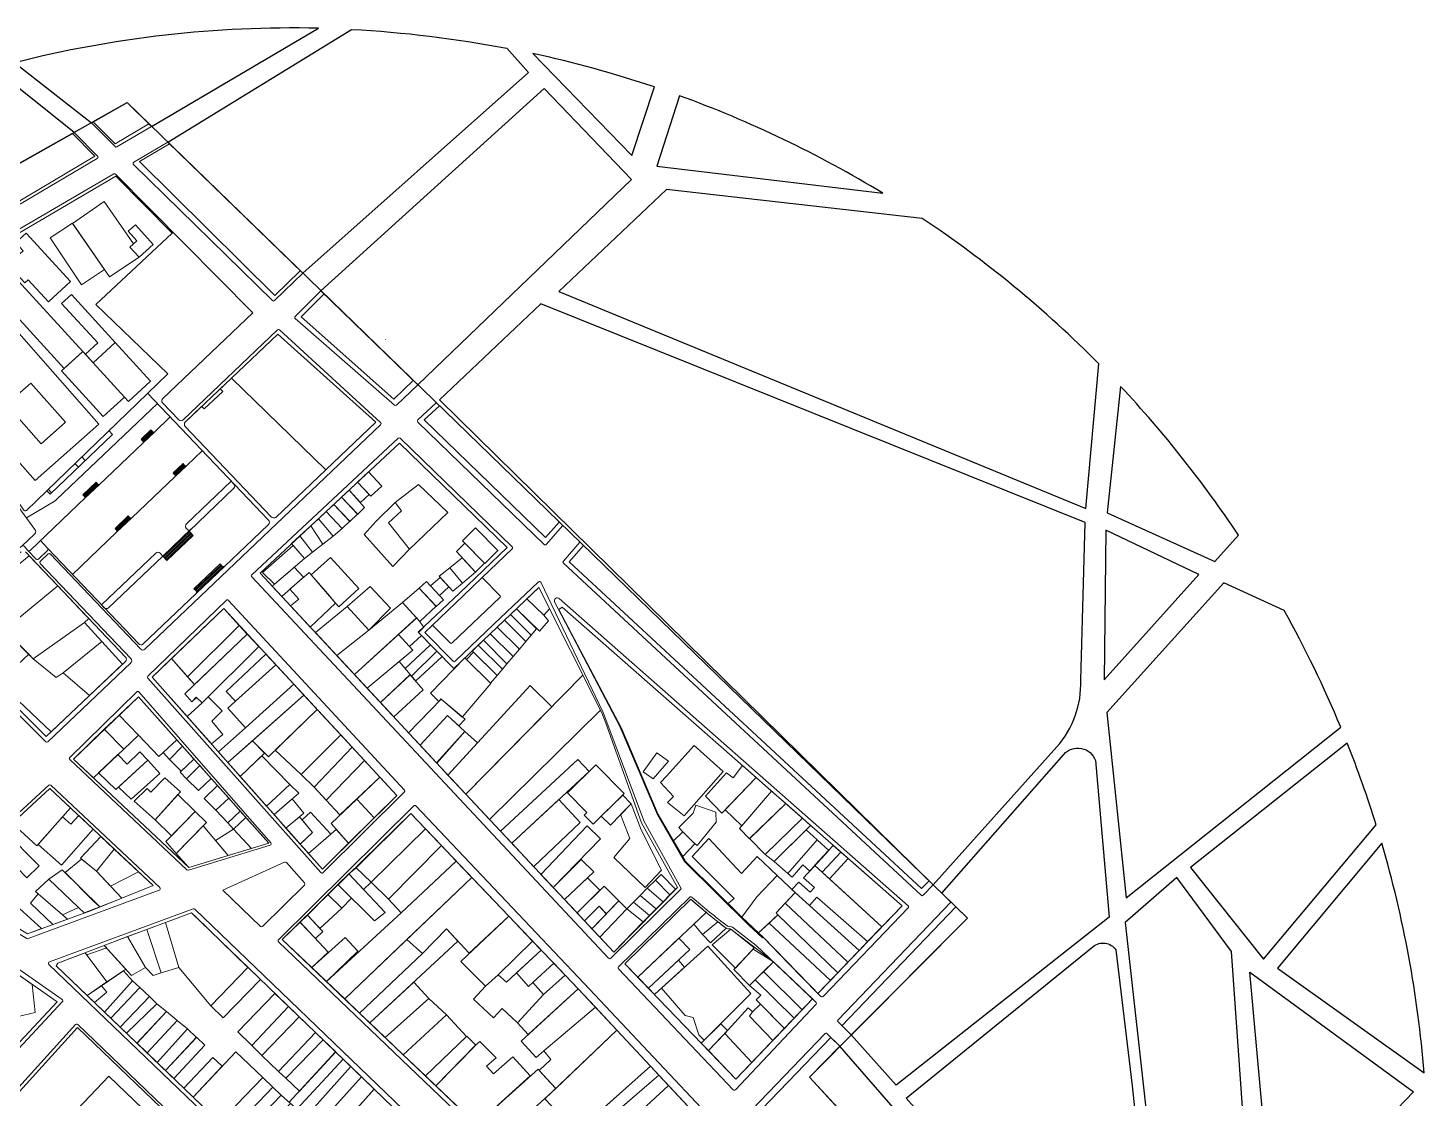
# Model space of a CAD drawing. Header units: millimetres. Extents: x 5737 to 6490, y 1723 to 2476.
# Drawn here: x 6025.3 to 6488.4, y 2121.2 to 2475.9 of the extents above; entities that cross this region are included whole.
import ezdxf

# ---------------------------------------------------------------- set-up
doc = ezdxf.new("R2010")
doc.units = ezdxf.units.MM
for name, color, linetype, lineweight in [('EDIFICAÇÕES', 250, 'Continuous', 15), ('POLIGONAL', 250, 'Continuous', 25), ('QUADRAS', 251, 'Continuous', 0)]:
    doc.layers.add(name, color=color, linetype=linetype, lineweight=lineweight)

msp = doc.modelspace()

# ---------------------------------------------------------------- linework, layer by layer
for points in [[(6121.64, 2475.81, 0.067625), (6020.98, 2464.39), (6046.37, 2444.49), (6058.18, 2451.14), (6066.31, 2443.24)], [(6184.13, 2469.18), (6191.31, 2461.11), (6116.5, 2394.58), (6071.73, 2437.99), (6132.68, 2475.41, -0.034481)], [(6233.1, 2456.33, 0.027805), (6192.79, 2467.42), (6225.62, 2433.63)], [(6040.68, 2441.29), (6013.94, 2462.54, 0.035174), (5964.06, 2445.03), (5997.08, 2416.74)], [(6241.43, 2453.42), (6233.89, 2430.13), (6308.83, 2421.12, 0.049788)], [(6321.93, 2412.78), (6237.06, 2422.37), (6201.39, 2388.5), (6376.21, 2316.6), (6380.53, 2364.53, 0.050568)], [(6376.01, 2312), (6195.4, 2384.43), (6161.81, 2352.62), (6325.56, 2191.83), (6366.52, 2237.59, 0.194214), (6374.49, 2259.67)], [(6387.72, 2357.07), (6383.23, 2315.16), (6418.93, 2299.08), (6426.76, 2307.77, 0.041864)], [(6460.71, 2244.12, 0.028617), (6441.95, 2282.84), (6421.99, 2292), (6383.14, 2248.98), (6389.57, 2187.52)], [(6472.46, 2211.76, 0.019108), (6462.86, 2238.85), (6410.92, 2197.6), (6435.05, 2167.27)], [(6474.3, 2205.71), (6439.74, 2164.24), (6488.35, 2129.56, 0.05159)]]:
    msp.add_lwpolyline(points, format="xyb", close=True)
for points in [[(6225.51, 2425.7), (6196.53, 2455.88), (6122.48, 2388.78), (6154.61, 2357.62)], [(6294.63, 2138.35), (6284.48, 2128.15), (6339.46, 2068.62), (6339.46, 2068.62), (6343.1, 2064.68), (6391.38, 2012.4), (6397.92, 2019.64)]]:
    msp.add_lwpolyline(points, close=True)
for points in [[(6382.84, 2309.39), (6382.27, 2259.8), (6413.62, 2294.73), (6382.84, 2309.39)], [(6389.24, 2179.41), (6404.74, 2040.39), (6431.82, 2066.46), (6424.5, 2169.74), (6406.41, 2194.27), (6389.24, 2179.41)], [(6438.54, 2075.07), (6430.6, 2162.91), (6484.82, 2123.23), (6438.54, 2075.07)], [(6298.39, 2142.12), (6313.27, 2125.45)]]:
    msp.add_lwpolyline(points)
for points in [[(6328.41, 2189.06), (6368.88, 2235.11, -0.577241), (6379.33, 2233.03), (6383.86, 2181.17), (6313.27, 2125.45), (6298.39, 2142.12), (6336.91, 2180.82), (6328.41, 2189.06)], [(6316.62, 2121.2), (6378.63, 2171.45, -0.438724), (6386.08, 2170.35), (6391.55, 2125.19), (6397.11, 2073.16), (6401.17, 2035.04, -0.820833), (6395.13, 2033.16), (6316.62, 2121.2)]]:
    msp.add_lwpolyline(points, format="xyb")
at = {"layer": 'EDIFICAÇÕES'}
for points in [[(6050.57, 2418.37), (6040.1, 2411.13), (6052.39, 2393.36), (6062.2, 2399.91), (6059.15, 2403.24), (6060.3, 2404.3)], [(6004.64, 2352), (6027.76, 2325.89), (6048.88, 2344.59), (6014.99, 2382.86), (5996.6, 2366.57), (6001.83, 2360.66), (6014.51, 2371.89), (6020.05, 2365.64)], [(6115.52, 2307.52), (6119.11, 2310.87), (6123.15, 2304.78), (6119.65, 2302.19)], [(6113.5, 2258.35), (6116.81, 2254.79), (6091.65, 2232.41), (6088.51, 2235.96), (6097.51, 2243.93)], [(6075.08, 2221.77), (6067.54, 2213.4), (6072.95, 2208.14), (6080.8, 2216.2)], [(6140.15, 2214.05), (6131.65, 2205.64), (6125.92, 2212.2), (6134.39, 2220.24)], [(6099.43, 2203.91), (6091.7, 2201.61), (6087.56, 2206.52), (6093.55, 2210.31)], [(6139.15, 2192.73), (6157.21, 2210.44), (6162.51, 2204.88), (6144.96, 2187.09)], [(6144.96, 2187.09), (6162.51, 2204.88), (6167.4, 2199.75), (6149.15, 2182.59)], [(6134.16, 2197.55), (6139.15, 2192.73), (6136.65, 2190.37), (6131.8, 2195.51)], [(6132.67, 2187.44), (6128.12, 2191.95), (6124.81, 2188.62), (6129.38, 2184.13)], [(6118.09, 2181.77), (6124.81, 2188.62), (6129.38, 2184.13), (6122.15, 2177.4)], [(6156.13, 2169.15), (6135.29, 2149.38), (6138.72, 2146.11), (6167.94, 2173.22), (6164.14, 2177.31)], [(6151.03, 2173.78), (6130.38, 2154.06), (6135.29, 2149.38), (6156.13, 2169.15)], [(6231.08, 2157.64), (6233.14, 2155.5), (6243.1, 2164.59), (6241.03, 2166.86)], [(6153.29, 2159.63), (6138.72, 2146.11), (6143.78, 2141.29), (6158.32, 2154.21)], [(6158.32, 2154.21), (6143.78, 2141.29), (6149.82, 2135.54), (6164.19, 2148.74)], [(6284.48, 2128.15), (6294.63, 2138.35), (6291.59, 2141.3), (6268.77, 2117.54), (6284.12, 2100.57), (6298.06, 2113.45)], [(6244.19, 2118.5), (6237.76, 2125.37), (6217.4, 2106.58), (6223.79, 2100.48)]]:
    msp.add_lwpolyline(points, close=True, dxfattribs=at)
for points in [[(6021.23, 2404.7), (6024.77, 2407.89), (6039.45, 2391.87), (6032.11, 2385.14), (6025.43, 2392.43), (6024.27, 2391.36), (6018.69, 2397.45), (6023.69, 2402.02), (6021.26, 2404.67)], [(6040.07, 2411.17), (6032.75, 2406.29), (6043.11, 2390.73), (6050.71, 2395.79), (6040.07, 2411.17)], [(6058.6, 2408.49), (6061.04, 2410.68), (6066.9, 2404.12), (6062.2, 2399.91), (6059.15, 2403.24), (6061.46, 2405.36), (6058.6, 2408.49)], [(6014.7, 2387.74), (6020.87, 2393.39), (6043.49, 2368.7), (6037.32, 2363.05), (6014.7, 2387.74)], [(6054.26, 2371.63), (6046.94, 2364.93), (6044.37, 2367.73), (6048.48, 2371.5), (6036.51, 2384.56), (6039.72, 2387.5), (6054.26, 2371.63)], [(6057.37, 2353.54), (6058.66, 2352.13), (6065.98, 2358.83), (6054.26, 2371.63), (6046.94, 2364.93), (6057.37, 2353.54)], [(6143.94, 2372.66), (6143.9, 2372.69)], [(6036.45, 2362.25), (6043.49, 2368.7), (6057.37, 2353.54), (6050.33, 2347.1), (6036.45, 2362.25)], [(6018.26, 2351.06), (6026.3, 2358.19), (6037.8, 2345.2), (6029.76, 2338.07), (6018.26, 2351.06)], [(6134.6, 2325.3), (6131.82, 2322.7), (6135.62, 2318.56), (6138.46, 2321.29)], [(6138.31, 2328.75), (6134.6, 2325.3), (6139.03, 2320.69), (6142.65, 2324.01), (6138.31, 2328.75)], [(6134.6, 2325.3), (6138.46, 2321.29)], [(6164.61, 2315.23), (6154.83, 2324.62), (6147.08, 2318.61), (6149.25, 2315.82), (6144.86, 2311.87), (6151.92, 2303.11), (6164.61, 2315.23)], [(6129.27, 2320.34), (6126.73, 2317.97), (6132.12, 2312.35), (6134.63, 2314.76), (6129.27, 2320.34)], [(6131.82, 2322.7), (6129.27, 2320.34), (6134.69, 2314.7), (6137, 2316.93), (6131.82, 2322.7)], [(6121.64, 2313.23), (6124.18, 2315.6), (6129.56, 2310), (6126.59, 2307.45), (6121.64, 2313.23)], [(6126.73, 2317.97), (6124.18, 2315.6), (6129.56, 2310), (6132.07, 2312.41), (6126.73, 2317.97)], [(6140.87, 2312.37), (6136.82, 2308.03), (6146.37, 2297.35), (6151.92, 2303.11), (6144.86, 2311.87), (6149.25, 2315.82), (6147.08, 2318.61), (6140.87, 2312.37)], [(6121.64, 2313.23), (6126.59, 2307.45), (6123.15, 2304.78), (6119.11, 2310.87), (6121.64, 2313.23)], [(6117.06, 2300.07), (6112.79, 2304.99), (6115.52, 2307.52), (6119.65, 2302.19), (6117.06, 2300.07)], [(6181.31, 2302.59), (6173.8, 2310.23), (6169.43, 2305.88), (6176.85, 2298.42), (6181.18, 2302.73)], [(6107.09, 2291.5), (6103.07, 2295.45), (6113.31, 2304.37), (6117.06, 2300.07), (6107.09, 2291.5)], [(6170.2, 2305.11), (6167.44, 2302.36), (6173.79, 2295.56), (6176.76, 2298.52), (6170.2, 2305.11)], [(6017.56, 2276.36), (6012.25, 2281.12), (6004.78, 2290.21), (6009.48, 2293.31), (6012.66, 2290.31), (6025.78, 2300.89), (6035.23, 2290.96), (6017.56, 2276.36)], [(6112.19, 2295.83), (6107.09, 2291.5), (6106.34, 2290.91), (6109.52, 2287.49), (6116.74, 2293.83), (6113.64, 2297.14), (6112.19, 2295.83)], [(6127.28, 2285.2), (6128.42, 2284), (6135.11, 2290.11), (6125.7, 2300.42), (6119.28, 2294.57), (6127.28, 2285.2)], [(6165.29, 2296.98), (6161.69, 2294.14), (6166.27, 2289.22), (6169.44, 2291.9), (6165.29, 2296.98)], [(6169.36, 2300.31), (6165.29, 2296.98), (6169.44, 2291.9), (6173.79, 2295.56), (6169.36, 2300.31)], [(6112.44, 2284.34), (6118.08, 2278.28), (6118.97, 2277.33), (6127.28, 2285.2), (6124.79, 2288.29), (6118.55, 2295.41), (6112.23, 2289.87), (6115.19, 2286.51), (6112.44, 2284.34)], [(6157.47, 2292.43), (6155.13, 2290.25), (6160.75, 2284.1), (6163.12, 2286.34), (6157.47, 2292.43)], [(6162.08, 2293.72), (6158.85, 2290.95), (6161.84, 2287.75), (6164.94, 2290.64), (6162.08, 2293.72)], [(6035.23, 2290.96), (6017.56, 2276.36), (6027.11, 2266.76), (6044.11, 2278.82), (6045.52, 2280.16), (6044.32, 2281.41), (6035.23, 2290.96)], [(6131.15, 2284.1), (6138.85, 2290.75), (6145.6, 2283.52), (6138.35, 2276.28), (6131.15, 2284.1)], [(6155.13, 2290.25), (6149.59, 2285.44), (6155.33, 2279.15), (6160.66, 2284.19), (6155.13, 2290.25)], [(6190.73, 2286.62), (6194.73, 2290.43), (6198.32, 2283.3), (6196.37, 2281.25), (6190.73, 2286.62)], [(6090.25, 2283.42), (6072.98, 2266.86), (6078.27, 2260.86), (6095.4, 2277.88), (6090.25, 2283.42)], [(6120.7, 2275.47), (6131.15, 2284.1), (6138.35, 2276.28), (6127.78, 2267.86), (6120.7, 2275.47)], [(6133.66, 2261.54), (6127.78, 2267.86), (6138.35, 2276.28), (6149.59, 2285.44), (6154.22, 2280.37), (6133.66, 2261.54)], [(6185.33, 2281.49), (6187.32, 2283.38), (6193.99, 2276.75), (6192.21, 2274.65), (6185.33, 2281.49)], [(6187.32, 2283.38), (6190.73, 2286.62), (6196.37, 2281.25), (6197.93, 2279.42), (6194.97, 2275.92), (6187.32, 2283.38)], [(6012.25, 2281.12), (6001.07, 2271.32), (6014.47, 2257.93), (6025.63, 2268.35), (6017.56, 2276.36), (6012.25, 2281.12)], [(6036.97, 2262.19), (6034.64, 2260.6), (6027.11, 2266.76), (6044.11, 2278.82), (6049.85, 2272.51), (6036.97, 2262.19)], [(6154.26, 2280.33), (6156.62, 2277.31), (6154.82, 2275.54), (6155.86, 2274.49), (6151.86, 2270.85), (6148.19, 2274.87), (6154.26, 2280.33)], [(6180.95, 2277.32), (6183.33, 2279.58), (6190.42, 2272.53), (6188.3, 2270.02), (6180.95, 2277.32)], [(6183.33, 2279.58), (6185.33, 2281.49), (6192.21, 2274.65), (6190.42, 2272.53), (6183.33, 2279.58)], [(6098.08, 2274.98), (6077.39, 2255.17), (6079.66, 2252.51), (6081.2, 2254), (6083.09, 2252.14), (6101.86, 2270.91), (6098.08, 2274.98)], [(6078.27, 2260.86), (6080.59, 2258.23), (6098.08, 2274.98), (6095.4, 2277.88), (6078.27, 2260.86)], [(6137.8, 2257.09), (6152.94, 2269.66), (6148.24, 2274.83), (6133.66, 2261.54), (6137.8, 2257.09)], [(6155.86, 2274.49), (6158.86, 2271.45), (6150.39, 2263.57), (6148.44, 2265.89), (6152.94, 2269.66), (6151.86, 2270.84), (6155.86, 2274.49)], [(6184.18, 2265.14), (6186.21, 2267.54), (6178.62, 2275.09), (6176.36, 2272.93), (6184.18, 2265.14)], [(6178.62, 2275.09), (6180.95, 2277.32), (6188.3, 2270.02), (6186.21, 2267.54), (6178.62, 2275.09)], [(6049.85, 2272.51), (6036.97, 2262.19), (6045.69, 2254.6), (6056.69, 2265.01), (6049.85, 2272.51)], [(6150.39, 2263.57), (6158.86, 2271.45), (6160.93, 2269.35), (6152.53, 2261.07), (6150.39, 2263.57), (6158.86, 2271.45)], [(6153.92, 2259.44), (6152.53, 2261.07), (6160.93, 2269.35), (6162.65, 2267.6), (6153.92, 2259.44), (6152.53, 2261.07)], [(6178.71, 2258.66), (6170.76, 2266.55), (6173.12, 2268.99), (6180.9, 2261.25), (6178.71, 2258.66)], [(6180.9, 2261.25), (6182.68, 2263.36), (6174.68, 2271.32), (6172.69, 2269.42), (6180.9, 2261.25)], [(6182.68, 2263.36), (6184.18, 2265.14), (6176.36, 2272.93), (6174.68, 2271.32), (6182.68, 2263.36)], [(6045.69, 2254.6), (6033.03, 2242.62), (6015.61, 2258.99), (6014.47, 2257.93), (6025.63, 2268.35), (6027.11, 2266.76), (6034.64, 2260.6), (6036.97, 2262.19), (6045.69, 2254.6)], [(6066.57, 2260.72), (6078.12, 2247.68), (6083.09, 2252.14), (6081.16, 2254.03), (6079.66, 2252.51), (6077.39, 2255.17), (6080.59, 2258.23), (6072.98, 2266.86), (6066.57, 2260.72)], [(6104.2, 2268.38), (6091.11, 2255.99), (6094.21, 2252.71), (6107.57, 2264.75), (6104.2, 2268.38)], [(6094.21, 2252.71), (6091.67, 2250.42), (6097.51, 2243.93), (6113.5, 2258.35), (6107.57, 2264.75)], [(6142.25, 2252.3), (6137.87, 2257.01), (6148.42, 2265.87), (6152.13, 2261.54), (6142.25, 2252.3)], [(6170.23, 2267.08), (6158.82, 2255.36), (6161.6, 2252.66), (6162.3, 2253.5), (6169.33, 2247.47), (6178.82, 2258.55), (6170.23, 2267.08)], [(6146.75, 2247.46), (6142.25, 2252.3), (6152.13, 2261.53), (6156.41, 2256.54), (6146.68, 2247.54)], [(6178.42, 2213.54), (6215.22, 2249.77), (6209.36, 2261.41), (6170.54, 2221.96), (6178.42, 2213.54)], [(6170.54, 2221.96), (6164.63, 2228.27), (6191.89, 2257.89), (6199.03, 2250.88), (6170.54, 2221.96)], [(6055.53, 2248.06), (6061.99, 2254.2), (6074.69, 2239.93), (6068.77, 2234.39), (6062.02, 2241.45), (6055.53, 2248.06)], [(6078.12, 2247.68), (6086.16, 2238.6), (6089.95, 2241.68), (6086.32, 2246.09), (6089.71, 2249.49), (6085.08, 2254.13), (6083.09, 2252.14), (6078.12, 2247.68)], [(6099.81, 2239.65), (6105.06, 2234.25), (6121.25, 2249.99), (6116.81, 2254.79), (6099.81, 2239.65)], [(6155.36, 2238.21), (6151.56, 2242.3), (6162.36, 2253.45), (6170.31, 2246.78), (6168.23, 2244.56), (6164.52, 2248.02), (6155.36, 2238.21)], [(6055.53, 2248.06), (6062.02, 2241.45), (6057.09, 2236.82), (6050.63, 2243.46), (6055.53, 2248.06)], [(6107.36, 2236.49), (6115.94, 2228.42), (6129.08, 2241.55), (6121.25, 2249.99), (6107.36, 2236.49)], [(6160.86, 2232.29), (6155.36, 2238.21), (6164.49, 2248.03), (6170.23, 2242.67), (6160.86, 2232.29)], [(6047.02, 2227.37), (6040.43, 2233.55), (6050.63, 2243.46), (6057.09, 2236.82), (6047.02, 2227.37)], [(6115.94, 2228.42), (6120.24, 2224.21), (6132.86, 2237.48), (6129.08, 2241.55), (6115.94, 2228.42)], [(6164.63, 2228.27), (6160.91, 2232.25), (6170.26, 2242.71), (6174.4, 2238.9), (6164.63, 2228.27)], [(6076.59, 2237.79), (6072.25, 2233.45), (6070.16, 2235.69), (6074.69, 2239.93), (6076.59, 2237.79)], [(6080.39, 2233.52), (6076.14, 2229.54), (6072.25, 2233.45), (6076.59, 2237.79), (6080.39, 2233.52)], [(6091.65, 2232.41), (6095.71, 2227.82), (6103.83, 2235.52), (6099.81, 2239.65), (6091.65, 2232.41)], [(6120.24, 2224.21), (6124.23, 2219.93), (6136.9, 2233.12), (6132.86, 2237.48), (6120.24, 2224.21)], [(6237.07, 2227.84), (6246.29, 2238.07), (6255.85, 2229.47), (6242.96, 2214.7), (6237.47, 2219.2), (6239.46, 2221.12), (6235.14, 2225.79), (6237.07, 2227.84)], [(6065.04, 2233.24), (6054.51, 2223.46), (6048.74, 2228.98), (6055.19, 2235.11), (6058.27, 2231.82), (6062.39, 2235.93), (6065.04, 2233.24)], [(6055.33, 2224.2), (6059.58, 2220.26), (6069.06, 2228.74), (6065.04, 2233.24), (6055.33, 2224.2)], [(6082.29, 2231.39), (6077.95, 2227.05), (6075.83, 2229.25), (6080.39, 2233.52), (6082.29, 2231.39)], [(6095.71, 2227.82), (6104.48, 2217.93), (6112.22, 2225.1), (6102.92, 2234.65), (6095.71, 2227.82)], [(6124.23, 2219.93), (6128.79, 2215.03), (6142.08, 2227.54), (6136.9, 2233.12), (6124.23, 2219.93)], [(6185.79, 2205.67), (6182.03, 2209.69), (6207.7, 2233.46), (6211.44, 2229.42), (6185.79, 2205.67)], [(6233.91, 2235.61), (6229.37, 2229.37), (6232.67, 2226.97), (6237.81, 2232.89), (6233.91, 2235.61)], [(6060.58, 2219.64), (6064.82, 2223.79), (6066.09, 2222.58), (6070.75, 2227.3), (6075.89, 2222.67), (6067.54, 2213.4), (6060.58, 2219.64)], [(6086.1, 2227.11), (6081.85, 2223.13), (6077.95, 2227.05), (6082.29, 2231.39), (6086.1, 2227.11)], [(6134.39, 2220.24), (6140.15, 2214.05), (6147.68, 2221.5), (6142.08, 2227.54), (6134.39, 2220.24)], [(6204.08, 2222.6), (6210.67, 2215.8), (6209.81, 2214.96), (6212.74, 2211.98), (6223.09, 2222.15), (6213.72, 2231.67), (6204.29, 2222.39)], [(6250.03, 2221.26), (6257.02, 2228.99), (6259.18, 2227.35), (6262.28, 2231.43), (6266.86, 2227.4), (6255.41, 2215.59), (6250.03, 2221.26)], [(6262.05, 2211.43), (6256.55, 2216.77), (6266.86, 2227.4), (6271.95, 2222.93), (6262.05, 2211.43)], [(6020.71, 2212.86), (6032.62, 2223.81), (6039.48, 2217.36), (6028.28, 2204.78), (6020.09, 2212.29), (6020.71, 2212.86)], [(6091.94, 2220.55), (6087.69, 2216.57), (6083.8, 2220.48), (6088.14, 2224.82), (6091.94, 2220.55)], [(6091.94, 2220.55), (6087.69, 2216.57), (6083.8, 2220.48), (6088.14, 2224.82), (6091.94, 2220.55)], [(6104.48, 2217.93), (6106.94, 2215.15), (6115.2, 2222.29), (6112.22, 2225.1), (6104.48, 2217.93)], [(6261.33, 2210.59), (6264.65, 2207.16), (6276.65, 2218.8), (6271.95, 2222.93), (6261.33, 2210.59)], [(6095.74, 2216.28), (6091.6, 2212.4), (6087.69, 2216.57), (6091.94, 2220.55), (6095.74, 2216.28)], [(6095.74, 2216.28), (6091.6, 2212.4), (6087.69, 2216.57), (6091.94, 2220.55), (6095.74, 2216.28)], [(6110.91, 2210.67), (6106.94, 2215.15), (6112.96, 2220.37), (6116.85, 2215.62), (6110.91, 2210.67)], [(6193.16, 2197.91), (6208.5, 2212.56), (6201.45, 2220.17), (6185.79, 2205.67), (6193.11, 2197.85)], [(6215.43, 2214.62), (6218.5, 2211.65), (6225.39, 2218.76), (6222.57, 2221.64), (6215.43, 2214.62)], [(6230.06, 2191.01), (6235.45, 2196.7), (6228.65, 2210.13), (6225.39, 2218.76), (6221.9, 2215.16), (6224.94, 2207.19), (6219.59, 2200.94), (6230.06, 2191.01)], [(6242.48, 2209.48), (6241.14, 2210.82), (6245.95, 2215.62), (6246.85, 2218.22), (6253.51, 2215.92), (6253.53, 2212.59), (6247.24, 2204.85), (6245.81, 2206.14), (6242.48, 2209.48)], [(6264.68, 2207.19), (6269.78, 2201.92), (6282.17, 2213.94), (6276.65, 2218.8), (6264.68, 2207.19)], [(6036.84, 2214.39), (6039.52, 2212.02), (6042.17, 2214.83), (6046.98, 2210.31), (6036.44, 2198.44), (6028.74, 2205.29), (6036.81, 2214.42)], [(6071.07, 2206.21), (6074.48, 2202.25), (6084.53, 2212.57), (6080.8, 2216.2), (6071.07, 2206.21)], [(6097.64, 2214.14), (6093.51, 2210.35), (6091.6, 2212.4), (6095.74, 2216.28), (6097.64, 2214.14)], [(6097.64, 2214.14), (6105.18, 2205.67), (6099.43, 2203.91), (6093.55, 2210.31), (6097.64, 2214.14)], [(6115.61, 2205.37), (6110.91, 2210.67), (6115.42, 2214.44), (6119.75, 2209.17), (6116.07, 2205.76)], [(6118.35, 2202.27), (6115.62, 2205.36), (6119.75, 2209.17), (6116.27, 2213.41), (6119.09, 2215.99), (6125.79, 2208.67), (6118.35, 2202.27)], [(6134.16, 2197.55), (6152.32, 2215.56), (6157.21, 2210.44), (6139.15, 2192.73), (6134.16, 2197.55)], [(6269.78, 2201.92), (6272.82, 2199.6), (6284.87, 2211.57), (6282.17, 2213.94), (6269.78, 2201.92)], [(6015.28, 2204.09), (6013.34, 2206.06), (6017.49, 2209.9), (6029.03, 2198.19), (6025, 2194.22), (6015.28, 2204.09)], [(6083.42, 2211.43), (6083.42, 2211.43), (6091.7, 2201.61), (6078.74, 2197.61), (6074.48, 2202.25), (6083.42, 2211.43)], [(6122.97, 2197.05), (6118.35, 2202.27), (6127.6, 2210.24), (6131.65, 2205.64), (6122.97, 2197.05)], [(6199.54, 2190.99), (6195.48, 2195.32), (6210.83, 2211.42), (6215.27, 2207.06), (6199.54, 2190.99)], [(6242.48, 2209.48), (6239.43, 2206.49), (6242.48, 2201.21), (6246.49, 2205.46), (6242.48, 2209.48)], [(6272.82, 2199.6), (6277.33, 2195.65), (6287.07, 2206.76), (6283.39, 2210.1), (6272.82, 2199.6)], [(6049.54, 2207.9), (6053.96, 2203.74), (6048.07, 2196.4), (6042.73, 2200.68), (6049.54, 2207.9)], [(6262.12, 2181.12), (6262.12, 2181.12), (6257.54, 2185.64), (6259.55, 2187.38), (6245.57, 2201.21), (6251.18, 2207.18), (6262.03, 2195.67), (6267.14, 2201.21), (6273.76, 2194.99), (6267.07, 2187.88), (6262.12, 2181.12)], [(6284.6, 2196.44), (6282.37, 2198.49), (6278.77, 2194.39), (6277.33, 2195.65), (6287.07, 2206.76), (6290.9, 2203.28)], [(6286.33, 2198.32), (6288.77, 2196.07), (6294.91, 2202.74), (6292.42, 2204.93), (6286.32, 2198.33)], [(6037.63, 2195.94), (6047.23, 2186.36), (6049.15, 2184.53), (6054.29, 2186.58), (6056.46, 2187.45), (6048.07, 2196.4), (6043.12, 2200.36), (6037.63, 2195.94)], [(6053.96, 2203.74), (6061.99, 2196.19), (6052.75, 2191.41), (6048.07, 2196.4), (6053.96, 2203.74)], [(6124.31, 2159.84), (6130.38, 2154.06), (6172.57, 2194.34), (6167.4, 2199.75), (6149.15, 2182.59), (6124.31, 2159.84)], [(6203.29, 2186.98), (6199.54, 2190.99), (6208.75, 2200.3), (6213, 2196.13), (6203.29, 2186.98)], [(6284.6, 2196.44), (6290.9, 2203.28)], [(6291.21, 2193.83), (6297.39, 2200.56), (6294.91, 2202.74), (6288.77, 2196.07), (6291.21, 2193.83)], [(6308.52, 2177.92), (6315.21, 2184.89), (6297.39, 2200.56), (6291.21, 2193.83), (6308.52, 2177.92)], [(6032.24, 2193.7), (6042.08, 2184.35), (6044, 2182.53), (6049.15, 2184.53), (6036.73, 2196.82), (6032.24, 2193.7)], [(6061.99, 2196.19), (6066.85, 2191.61), (6056.46, 2187.45), (6052.75, 2191.41), (6061.99, 2196.19)], [(6131.8, 2195.51), (6128.1, 2191.96), (6140.25, 2179.93), (6143.84, 2182.75), (6131.8, 2195.51)], [(6233.44, 2193.42), (6235.33, 2195.29), (6240.12, 2190.44), (6238.16, 2188.52), (6233.44, 2193.42)], [(6267.57, 2175.92), (6262.12, 2181.12), (6267.07, 2187.88), (6273.79, 2194.96), (6279.77, 2189.28), (6273.44, 2182.54), (6274.03, 2181.91), (6267.57, 2175.92)], [(6303.82, 2173.03), (6308.52, 2177.92), (6286.33, 2198.32), (6282.56, 2194.23), (6286.16, 2190.99), (6284.71, 2189.41), (6281.03, 2192.79), (6278.68, 2190.31), (6284.56, 2184.99), (6286.98, 2187.75), (6303.82, 2173.03)], [(6028.76, 2188.83), (6027.88, 2189.63), (6032.24, 2193.7), (6042.08, 2184.35), (6036.76, 2181.92), (6028.76, 2188.83)], [(6172.57, 2194.34), (6184.83, 2181.49), (6171.7, 2169.22), (6164.14, 2177.31), (6156.13, 2169.15), (6151.03, 2173.78), (6172.57, 2194.34)], [(6207.5, 2182.55), (6203.29, 2186.98), (6210.9, 2194.16), (6215, 2190.06), (6207.49, 2182.54)], [(6209.92, 2179.93), (6207.49, 2182.54), (6216.38, 2191.44), (6221.3, 2186.53), (6217.14, 2182.25), (6214.78, 2184.81), (6209.92, 2179.93)], [(6228.38, 2188.37), (6230.71, 2190.72), (6235.98, 2186.25), (6233.65, 2183.9), (6228.38, 2188.37)], [(6230.71, 2190.72), (6233.44, 2193.42), (6238.16, 2188.52), (6235.98, 2186.25), (6230.71, 2190.72)], [(6011.32, 2183.92), (6025.14, 2175.66), (6029.83, 2177.37), (6016.46, 2189.55), (6011.32, 2183.92)], [(6026.15, 2185.74), (6033.58, 2178.74), (6038.42, 2180.5), (6028.76, 2188.83), (6026.15, 2185.74)], [(6214.96, 2174.52), (6223.99, 2183.92), (6221.29, 2186.54), (6212.36, 2177.29), (6214.96, 2174.52), (6223.99, 2183.92)], [(6227.6, 2161.25), (6223.34, 2165.68), (6245.18, 2187.06), (6250.29, 2182.72), (6227.6, 2161.25)], [(6229.37, 2179.58), (6231.45, 2181.68), (6226.18, 2186.14), (6223.99, 2183.92), (6229.37, 2179.58)], [(6226.18, 2186.14), (6228.38, 2188.37), (6233.65, 2183.9), (6231.45, 2181.68), (6226.18, 2186.14)], [(6274.03, 2181.91), (6273.44, 2182.54), (6276.42, 2185.75), (6297.26, 2166.2), (6293.88, 2162.69), (6274.03, 2181.91)], [(6276.42, 2185.75), (6279.77, 2189.28), (6301.03, 2170.12), (6297.26, 2166.2), (6276.42, 2185.75)], [(6284.56, 2184.99), (6286.98, 2187.75), (6303.82, 2173.03), (6301.03, 2170.12), (6284.56, 2184.99)], [(6070.94, 2179.39), (6075.34, 2164.46), (6085.93, 2151.73), (6098.28, 2164.5), (6080.97, 2181.22), (6079.56, 2182.59), (6070.94, 2179.39)], [(6115.62, 2179.48), (6118.09, 2181.77), (6123.12, 2176.37), (6120.65, 2174.07), (6115.57, 2179.42)], [(6192.7, 2173.24), (6184.83, 2181.49), (6168.94, 2166.5), (6177.05, 2158.26), (6181.31, 2162.04), (6192.7, 2173.24)], [(6212.36, 2177.29), (6209.9, 2179.92), (6214.78, 2184.81), (6217.17, 2182.25), (6212.36, 2177.29)], [(6219.59, 2169.57), (6214.96, 2174.52), (6223.99, 2183.92), (6229.37, 2179.58), (6219.59, 2169.57)], [(6246.16, 2178.81), (6250.29, 2182.72), (6254.12, 2179.63), (6249.09, 2175.38), (6246.16, 2178.81)], [(6271.12, 2179.19), (6291.5, 2160.2), (6293.88, 2162.69), (6274.03, 2181.91), (6271.12, 2179.19)], [(6058.4, 2174.73), (6064.75, 2177.09), (6069.53, 2162.74), (6066.84, 2161.84), (6064.26, 2164.42), (6058.4, 2174.73), (6064.75, 2177.09)], [(6070.94, 2179.39), (6064.75, 2177.09), (6069.53, 2162.74), (6075.34, 2164.46), (6070.94, 2179.39)], [(6115.62, 2179.48), (6109.65, 2173.8), (6119.49, 2164.43), (6124.86, 2169.55), (6115.62, 2179.48)], [(6249.09, 2175.38), (6251.68, 2172.67), (6256.9, 2177.49), (6254.12, 2179.63), (6249.09, 2175.38)], [(6252.2, 2171.99), (6259.94, 2164.27), (6266.23, 2171.02), (6258.46, 2177.19), (6252.2, 2171.99)], [(6267.57, 2175.92), (6269.13, 2174.48), (6277.5, 2165.94), (6287.34, 2155.88), (6291.5, 2160.2), (6271.12, 2179.19), (6267.57, 2175.92)], [(6044.31, 2169.37), (6044.86, 2168.63), (6051.45, 2170.93), (6050.66, 2171.8), (6057.8, 2163.93), (6051.53, 2159.67), (6044.31, 2169.37)], [(6050.66, 2171.8), (6059.71, 2161.83), (6064.26, 2164.41), (6058.4, 2174.73), (6050.66, 2171.8)], [(6119.49, 2164.43), (6124.31, 2159.84), (6134.79, 2169.92), (6130.5, 2174.39), (6119.49, 2164.43)], [(6187.4, 2162.66), (6195.59, 2170.2), (6184.01, 2159.55), (6181.31, 2162.04), (6192.7, 2173.24), (6195.59, 2170.2)], [(6227.6, 2161.25), (6231.08, 2157.64), (6244.88, 2170.41), (6241.23, 2174.24), (6227.6, 2161.25)], [(6044.31, 2169.37), (6051.53, 2159.67), (6045.01, 2155.17), (6034.72, 2165.02), (6035.19, 2165.89), (6035.19, 2165.89), (6044.31, 2169.37)], [(6199.73, 2165.87), (6195.59, 2170.2), (6187.4, 2162.66), (6191.33, 2158.2), (6192.74, 2159.45), (6199.73, 2165.87)], [(6235.43, 2157.59), (6250.78, 2171.59), (6265.06, 2155.88), (6249.56, 2140.35), (6247.87, 2142.17), (6245.96, 2147.84), (6243.34, 2148.55), (6235.43, 2157.59)], [(6265.8, 2170.55), (6265.8, 2170.55), (6272.56, 2166.29), (6264.65, 2158.46), (6259.44, 2163.78), (6259.44, 2163.78), (6265.8, 2170.55)], [(6047.4, 2152.88), (6050.71, 2149.7), (6060.03, 2160), (6056.97, 2163.36), (6049.72, 2158.42), (6051.52, 2156.25), (6047.4, 2152.88)], [(6098.28, 2164.5), (6085.93, 2151.73), (6090.07, 2147.73), (6102.42, 2160.54), (6098.3, 2164.52)], [(6177.05, 2158.26), (6173.06, 2153.95), (6179.71, 2147.81), (6182.55, 2150.89), (6187.74, 2146.09), (6196.28, 2155.46), (6192.74, 2159.45), (6191.33, 2158.2), (6187.4, 2162.66), (6187.4, 2162.66), (6184.01, 2159.55), (6181.31, 2162.04), (6177.05, 2158.26)], [(6203.51, 2161.9), (6199.73, 2165.87), (6192.72, 2159.47), (6196.28, 2155.46), (6203.51, 2161.9)], [(6269.22, 2163.11), (6266.52, 2160.36), (6279.48, 2147.69), (6282.13, 2150.44), (6269.22, 2163.11)], [(6269.22, 2163.11), (6282.13, 2150.44), (6285.57, 2154.03), (6272.56, 2166.29), (6269.22, 2163.11)], [(6019.26, 2159.97), (6018.93, 2161.37), (6021.8, 2162.31), (6026.78, 2158.84), (6027.73, 2149.6), (6022.03, 2148.25), (6019.26, 2159.97)], [(6045.01, 2155.17), (6045.01, 2155.17), (6045.01, 2155.17), (6047.4, 2152.88), (6051.52, 2156.25), (6049.72, 2158.42), (6045.01, 2155.17)], [(6050.71, 2149.7), (6052.8, 2147.69), (6062.48, 2157.78), (6060.03, 2160), (6050.71, 2149.7)], [(6052.8, 2147.7), (6055.9, 2144.73), (6065.59, 2154.86), (6062.48, 2157.78), (6052.8, 2147.7)], [(6187.74, 2146.09), (6191.26, 2142.31), (6207.8, 2157.41), (6203.51, 2161.9), (6196.28, 2155.46), (6187.68, 2146.15)], [(6266.52, 2160.35), (6264.65, 2158.46), (6268.36, 2155.24), (6266.86, 2153.78), (6276.19, 2144.26), (6279.48, 2147.69), (6266.52, 2160.35)], [(6055.9, 2144.73), (6058.04, 2142.68), (6068.1, 2152.45), (6065.59, 2154.86), (6055.9, 2144.73)], [(6107.25, 2155.88), (6094.92, 2143.1), (6099.63, 2138.56), (6111.72, 2151.57), (6107.25, 2155.88)], [(6213.54, 2151.27), (6207.8, 2157.41), (6188.85, 2140.07), (6193.89, 2134.66), (6196.42, 2136.84), (6213.54, 2151.27)], [(6058.04, 2142.68), (6061.48, 2139.35), (6071.23, 2149.84), (6068.1, 2152.45), (6058.04, 2142.68)], [(6061.5, 2139.36), (6064.82, 2136.18), (6074.8, 2146.92), (6071.23, 2149.84), (6061.5, 2139.36)], [(6111.72, 2151.57), (6099.63, 2138.56), (6102.88, 2135.29), (6115.27, 2148.14), (6111.72, 2151.57)], [(6157.17, 2128.53), (6149.82, 2135.54), (6164.19, 2148.74), (6170.82, 2141.61), (6157.17, 2128.53)], [(6194.83, 2130.27), (6200.43, 2124.36), (6220.59, 2143.73), (6213.54, 2151.27), (6196.42, 2136.84), (6198.79, 2134.02), (6194.83, 2130.27)], [(6265.65, 2149.77), (6264.21, 2151.04), (6256.46, 2142.62), (6265.39, 2133.02), (6272.37, 2140.28), (6264.67, 2148.37), (6265.65, 2149.77)], [(6265.65, 2149.77), (6268.27, 2152.34), (6276.19, 2144.26), (6272.37, 2140.28), (6264.67, 2148.37), (6265.65, 2149.77)], [(6064.82, 2136.18), (6068.14, 2132.99), (6078.23, 2144.09), (6074.8, 2146.92), (6064.82, 2136.18)], [(6068.14, 2132.99), (6070.91, 2130.34), (6081.2, 2141.31), (6078.23, 2144.09), (6068.14, 2132.99)], [(6115.27, 2148.14), (6102.88, 2135.29), (6108.41, 2129.99), (6120.72, 2142.89), (6115.27, 2148.14)], [(6251, 2136.94), (6248.61, 2139.42), (6255.11, 2145.82), (6257.33, 2143.56), (6251, 2136.94)], [(6070.91, 2130.34), (6073.68, 2127.69), (6083.99, 2138.69), (6081.18, 2141.32), (6070.91, 2130.34)], [(6120.72, 2142.89), (6108.45, 2130.02), (6110.86, 2127.78), (6123.25, 2140.45), (6120.72, 2142.89)], [(6123.25, 2140.45), (6110.87, 2127.77), (6115.35, 2123.51), (6127.39, 2136.5), (6123.25, 2140.45)], [(6157.17, 2128.53), (6160.63, 2125.24), (6173.83, 2138.67), (6170.92, 2141.71), (6157.17, 2128.53)], [(6160.63, 2125.24), (6174.12, 2112.39), (6191.88, 2128.57), (6186.17, 2134.85), (6179.69, 2129.18), (6177.41, 2131.78), (6180.58, 2134.56), (6175.15, 2139.99), (6173.8, 2138.7), (6160.63, 2125.24)], [(6231.76, 2131.79), (6220.59, 2143.73), (6196.78, 2120.9), (6207.21, 2109.87), (6231.76, 2131.79)], [(6251, 2136.94), (6260.09, 2127.5), (6265.39, 2133.02), (6256.46, 2142.62), (6251, 2136.94)], [(6294.63, 2138.35), (6291.59, 2141.3)], [(6077.07, 2124.43), (6080.11, 2121.53), (6089.77, 2131.74), (6086.69, 2134.65), (6077.07, 2124.43), (6080.11, 2121.53)], [(6103.27, 2128.03), (6094.31, 2136.53), (6080.11, 2121.53), (6088.88, 2113.11), (6103.27, 2128.03)], [(6127.37, 2136.48), (6129.89, 2134.05), (6114.56, 2117.51), (6111.92, 2119.82), (6127.37, 2136.48)], [(6129.89, 2134.05), (6132.41, 2131.62), (6117.5, 2114.98), (6114.56, 2117.51), (6129.89, 2134.05)], [(6117.5, 2114.98), (6121.12, 2111.75), (6135.9, 2128.25), (6132.41, 2131.62), (6117.44, 2114.92)], [(6174.12, 2112.39), (6180.54, 2106.28), (6200.38, 2124.35), (6197.06, 2127.88), (6197.06, 2127.88), (6194.5, 2130.73), (6174.12, 2112.39)], [(6234.53, 2128.82), (6231.76, 2131.79), (6210.09, 2112.44), (6212.85, 2110.08), (6234.53, 2128.82)], [(6088.88, 2113.11), (6092.23, 2109.9), (6106.6, 2124.81), (6103.27, 2128.03), (6088.88, 2113.11)], [(6121.12, 2111.75), (6125.55, 2107.79), (6140.17, 2124.14), (6135.9, 2128.25), (6121.12, 2111.75)], [(6237.76, 2125.37), (6234.53, 2128.82), (6207.04, 2105.06), (6210.67, 2100.91), (6217.4, 2106.59), (6237.76, 2125.37)], [(6092.23, 2109.9), (6092.23, 2109.9), (6094.99, 2107.28), (6109.34, 2122.17), (6106.6, 2124.81), (6092.23, 2109.9)], [(6094.98, 2107.27), (6098.07, 2104.31), (6112.44, 2119.33), (6109.35, 2122.18), (6094.98, 2107.27)], [(6140.17, 2124.14), (6149.59, 2115.05), (6119.93, 2083.35), (6111.19, 2091.73), (6140.03, 2123.99)]]:
    msp.add_lwpolyline(points, dxfattribs=at)
msp.add_lwpolyline([(6124.15, 2329.45), (6107.58, 2313.66, -0.304484), (6106, 2313.87), (6077.47, 2343.83, -0.414214), (6077.51, 2345.24), (6082.9, 2350.37), (6083.72, 2349.69), (6089.94, 2355.34), (6089.07, 2356.25), (6092.85, 2359.85)], format="xyb", close=True, dxfattribs=at)
at = {"layer": 'POLIGONAL', "color": 1}
msp.add_lwpolyline([(6058.18, 2451.14), (6336.91, 2180.82), (6284.48, 2128.15), (6410.53, 1991.67), (6094.61, 1740.78), (5816.24, 2203.56), (5990.82, 2299.09), (5917.89, 2372.16)], close=True, dxfattribs=at)
at = {"layer": 'QUADRAS'}
for p, q in [((6073.15, 2407.85), (6073.48, 2408.16)), ((6105.11, 2312.7), (6064.98, 2354.85)), ((6063.4, 2338.98), (6062.86, 2339.55)), ((6066.12, 2342.65), (6066.66, 2342.09)), ((6076.76, 2331.48), (6077.3, 2330.91)), ((6047.91, 2325.31), (6048.45, 2324.75)), ((6059.79, 2313.55), (6074.02, 2327.1)), ((6074.04, 2327.81), (6073.5, 2328.38)), ((6044.1, 2320.61), (6043.56, 2321.17)), ((6058.55, 2314.14), (6059.09, 2313.57)), ((6099.94, 2306.39), (6105.08, 2311.28)), ((6040.08, 2294.78), (6054.72, 2308.73)), ((6054.74, 2309.43), (6054.2, 2310)), ((6057.71, 2267.35), (6024.47, 2302.26)), ((6031.98, 2301.54), (6029.45, 2299.13)), ((6062.73, 2269.98), (6032.69, 2301.53)), ((6052.02, 2283.69), (6070.06, 2300.86)), ((6160.74, 2232.43), (6102.32, 2295.23)), ((6080.4, 2290), (6081.09, 2289.27)), ((6049.7, 2284.68), (6050.61, 2283.72)), ((6147.68, 2221.5), (6090.25, 2283.43)), ((6180.89, 2277.26), (6166.58, 2263.59)), ((6295.3, 2145.16), (6333.1, 2184.52)), ((6269.13, 2174.48), (6269.13, 2174.48)), ((6260.09, 2127.5), (6223.34, 2165.68)), ((6260.09, 2127.5), (6285.57, 2154.03))]:
    msp.add_line(p, q, dxfattribs=at)
for points in [[(6065.44, 2444.09), (6054.26, 2437.45), (6046.96, 2444.82)], [(6040.09, 2440.96), (6047.53, 2433.45), (6006.14, 2408.86), (5998.29, 2417.42)], [(6072.25, 2437.48), (6062.28, 2431.67), (6107.24, 2387.26), (6115.63, 2395.42)], [(6123.54, 2387.74), (6115.98, 2380.19), (6146.68, 2352.88), (6153.12, 2359.06)], [(6201.54, 2312.1), (6197.02, 2306.96), (6156.79, 2345.96), (6161.81, 2350.64)], [(6067.37, 2342.07), (6072.49, 2346.95)], [(6032.68, 2321.37), (6053.39, 2341.1), (6052.13, 2342.42)], [(6062.86, 2339.55), (6066.12, 2342.65)], [(6063.04, 2339.36), (6066.3, 2342.47)], [(6063.22, 2339.18), (6066.48, 2342.28)], [(6063.38, 2338.28), (6067.37, 2342.07)], [(6063.39, 2338.99), (6066.65, 2342.1)], [(6063.52, 2338.76), (6066.87, 2341.96)], [(6044.36, 2332.5), (6043.16, 2333.77)], [(6048.79, 2324.38), (6063.38, 2338.28)], [(6078.01, 2330.9), (6083.13, 2335.78)], [(6166.59, 2263.6), (6154.8, 2275.57), (6168.53, 2288.68), (6184.22, 2303.63), (6148.51, 2338.25), (6135.76, 2326.38), (6102.32, 2295.23), (6160.74, 2232.43), (6219.59, 2169.57), (6240.71, 2190.98), (6228.81, 2212.46), (6217, 2245.4), (6215.67, 2248.88), (6194.73, 2290.43), (6180.89, 2277.26)], [(6042.05, 2330.3), (6040.86, 2331.55)], [(6073.5, 2328.38), (6076.76, 2331.48)], [(6073.68, 2328.19), (6076.94, 2331.29)], [(6073.86, 2328), (6077.12, 2331.11)], [(6074.02, 2327.1), (6078.01, 2330.9)], [(6074.03, 2327.82), (6077.29, 2330.92)], [(6074.16, 2327.59), (6077.51, 2330.78)], [(6043.56, 2321.17), (6047.91, 2325.31)], [(6043.74, 2320.99), (6048.08, 2325.12)], [(6043.92, 2320.8), (6048.26, 2324.94)], [(6044.08, 2319.9), (6049.15, 2324.73)], [(6044.09, 2320.62), (6048.44, 2324.75)], [(6044.22, 2320.39), (6048.66, 2324.61)], [(6102.32, 2295.23), (6135.76, 2326.38)], [(6032.68, 2321.37), (6031.58, 2322.52)], [(6033.15, 2321.82), (6032.05, 2322.97)], [(6054.2, 2310), (6058.55, 2314.14)], [(6054.38, 2309.81), (6058.73, 2313.95)], [(6054.56, 2309.63), (6058.9, 2313.76)], [(6054.72, 2308.73), (6059.79, 2313.55)], [(6054.73, 2309.44), (6059.08, 2313.58)], [(6054.86, 2309.21), (6059.3, 2313.44)], [(6070.06, 2300.86), (6079.47, 2309.82)], [(6070.34, 2300.57), (6079.02, 2308.85)], [(6070.61, 2300.29), (6079.3, 2308.56)], [(6070.89, 2300), (6079.57, 2308.27)], [(6071.16, 2299.71), (6079.85, 2307.98)], [(6071.44, 2299.42), (6080.13, 2307.69)], [(6080.13, 2307.69), (6078.75, 2309.14)], [(6023.06, 2302.29), (5991.17, 2281.21), (6031.37, 2241.04), (6057.67, 2265.93)], [(6324.18, 2193.17), (6321.72, 2190.61), (6204.79, 2298.9), (6209.55, 2304.33)], [(6071.44, 2299.42), (6070.06, 2300.86)], [(6080.4, 2290), (6089.09, 2298.27)], [(6080.68, 2289.71), (6089.37, 2297.98)], [(6080.95, 2289.42), (6089.64, 2297.69)], [(6081.07, 2288.42), (6090.63, 2297.53)], [(6081.2, 2289.1), (6089.94, 2297.43)], [(6090.25, 2283.43), (6066.57, 2260.72)], [(6287.34, 2155.88), (6315.21, 2184.89), (6202.54, 2283.95), (6201.42, 2283.09), (6222.21, 2243.77), (6234.38, 2215.21), (6243.41, 2199.61), (6264.56, 2178.71), (6269.13, 2174.48), (6287.34, 2155.88)], [(6122.97, 2197.05), (6066.57, 2260.72)], [(6061.99, 2254.2), (6040.43, 2233.55)], [(6121.25, 2249.99), (6125.72, 2245.18), (6129.08, 2241.55), (6115.94, 2228.42), (6107.36, 2236.49)], [(6129.08, 2241.55), (6132.86, 2237.48), (6120.24, 2224.21), (6115.94, 2228.42)], [(6132.86, 2237.48), (6136.9, 2233.12), (6124.23, 2219.93), (6120.24, 2224.21)], [(6025.14, 2175.66), (5998.05, 2191.84), (6014.92, 2207.53), (6032.62, 2223.81), (6066.85, 2191.61), (6046.07, 2183.28), (6025.14, 2175.66), (5998.05, 2191.84)], [(6223.34, 2165.68), (6245.18, 2187.06)], [(6376.11, 2028.93), (6362.87, 2015.75), (6357.85, 2021.1), (6334.35, 2046.2), (6303.4, 2079.24), (6268.77, 2117.54), (6291.59, 2141.3)], [(5975.1, 2047.49), (6022.49, 2002), (6096.93, 2085.48), (6052.12, 2128.42), (5975.1, 2047.49)]]:
    msp.add_lwpolyline(points, dxfattribs=at)
for points in [[(6040.68, 2441.29), (6048.44, 2433.45, -0.488957), (6048.34, 2432.66), (6005.92, 2407.69, -0.354076), (6005.29, 2407.78), (5997.08, 2416.74)], [(6066.31, 2443.24), (6054.83, 2436.48, -0.343222), (6054.22, 2436.56), (6046.37, 2444.49)], [(6116.5, 2394.57), (6107.14, 2385.51, -0.406264), (6106.45, 2385.51), (6060.34, 2430.61, -0.495129), (6060.44, 2431.4), (6071.73, 2437.99)], [(6099.87, 2381.51), (6054.39, 2427.44, 0.342144), (6053.79, 2427.52), (5975.81, 2382.02, 0.443593), (5975.66, 2381.29), (6016.44, 2325.06)], [(6122.48, 2388.78), (6113.97, 2380.28, 0.434501), (6113.99, 2379.55), (6146.9, 2350.85, 0.388505), (6147.57, 2350.86), (6154.61, 2357.62)], [(6099.87, 2381.51), (6070.03, 2353.1, 0.414214), (6069.99, 2351.68), (6075.37, 2346.03, 0.414214), (6076.79, 2346), (6108.13, 2375.84, -0.394662), (6108.81, 2375.85), (6142.3, 2345.1, -0.434039), (6142.3, 2344.37), (6064.14, 2269.95)], [(6068.25, 2351.41), (6034.83, 2319.59, -0.055556), (6034.31, 2319.18), (6024.82, 2313.51)], [(6202.72, 2310.95), (6197.24, 2304.7, -0.428821), (6196.51, 2304.67), (6154.66, 2345.24, -0.429241), (6154.67, 2345.97), (6160.76, 2351.65)], [(6169.62, 2287.68), (6176.01, 2293.76), (6185.94, 2303.19, 0.42644), (6185.94, 2303.91), (6148.83, 2339.89, 0.399344), (6148.15, 2339.89), (6099.55, 2294.63, 0.414913), (6099.53, 2293.93), (6158.78, 2230.61), (6217.92, 2167.53, 0.42141), (6218.63, 2167.51), (6241.8, 2190.32, 0.336666), (6241.89, 2190.92), (6229.72, 2212.88), (6216.12, 2249.01), (6195.43, 2292.16, 0.509336), (6194.63, 2292.3), (6179.85, 2278.23), (6167.03, 2265.97, -0.409584), (6166.32, 2265.99), (6156.91, 2275.53), (6169.62, 2287.68)], [(6016.44, 2325.06), (6027.63, 2309.62, -0.414214), (6027.6, 2308.21), (6023.31, 2304.13)], [(6077.87, 2311.5, 0.414214), (6077.84, 2310.09), (6078.75, 2309.14), (6093.63, 2323.31, 0.414214), (6093.66, 2324.72), (6092.75, 2325.68), (6077.87, 2311.5)], [(6029.43, 2298.42), (6059.47, 2266.88, -0.414214), (6059.43, 2265.47), (6031.96, 2239.31, -0.406902), (6031.26, 2239.31), (5989.63, 2280.9, -0.477099), (5989.71, 2281.68), (6015.73, 2298.58), (6023.31, 2304.13, -0.414214), (6024.02, 2304.11), (6025.33, 2302.73, 0.414214), (6026.04, 2302.72), (6044.45, 2320.25)], [(6029.44, 2305.96), (6031.85, 2303.42, -0.414214), (6031.84, 2302.72), (6028.79, 2299.82, -0.414214), (6028.09, 2299.84), (6025.33, 2302.73)], [(6089.09, 2298.27), (6089.78, 2297.55, 0.414214), (6090.63, 2297.53), (6099.94, 2306.39)], [(6081.07, 2288.42), (6063.47, 2271.67, -0.414214), (6062.06, 2271.7), (6031.85, 2303.42)], [(6049.7, 2284.68), (6067.73, 2301.85, -0.413423), (6069.15, 2301.82), (6070.06, 2300.86)], [(6325.56, 2191.83), (6322.28, 2188.43, -0.409122), (6321.58, 2188.41), (6202.92, 2298.47, -0.406164), (6202.89, 2299.16), (6208.4, 2305.45)], [(6159.49, 2277.99), (6165.36, 2272.04, 0.409477), (6166.06, 2272.03), (6181.86, 2287.11, 0.418966), (6181.87, 2287.82), (6176.01, 2293.76)], [(6091.14, 2286.19, -0.420191), (6091.86, 2286.17), (6150.17, 2223.28, -0.404869), (6150.15, 2222.59), (6123.15, 2195.89, -0.429627), (6122.42, 2195.91), (6065.07, 2260.34, -0.402344), (6065.1, 2261.04), (6091.14, 2286.19), (6065.1, 2261.04)], [(6264.4, 2178.52), (6268.96, 2174.3), (6269.13, 2174.48), (6269.13, 2174.48), (6269.13, 2174.48), (6269.13, 2174.48), (6288.33, 2154.87, 0.423244), (6289.05, 2154.88), (6317.23, 2184.22, 0.426971), (6317.2, 2184.94), (6201.55, 2286.77, 0.782078), (6199.98, 2285.62), (6221.61, 2244.31), (6234.09, 2215.06), (6243, 2199.66), (6264.39, 2178.53)], [(6105.91, 2205.82), (6062.12, 2255.79, 0.430369), (6061.39, 2255.82), (6039.17, 2234.08, 0.426813), (6039.18, 2233.36), (6078.07, 2196.86, 0.268542), (6078.56, 2196.75), (6105.68, 2205.01)], [(6032.24, 2224.91), (5996.29, 2191.89, 0.502333), (5996.37, 2191.09), (6024.95, 2174.09, 0.226306), (6025.38, 2174.05), (6068.87, 2190.1, 0.557146), (6069.04, 2190.93), (6032.92, 2224.9, 0.39295), (6032.24, 2224.91), (5996.29, 2191.89)], [(6089.94, 2190.1), (6110.46, 2199.34, -0.327744), (6111.04, 2199.22), (6117.03, 2192.48, -0.398855), (6117.01, 2191.79), (6103.14, 2178.07, -0.407054), (6102.44, 2178.07), (6089.94, 2190.1), (6110.46, 2199.34)], [(6266.81, 2171.71), (6266.81, 2171.71), (6258.98, 2177.81, 0.220131), (6257.71, 2178.1, -0.299151), (6257.38, 2178.12, -0.015639), (6245.53, 2187.78, 0.286525), (6244.92, 2187.93), (6221.23, 2164.74, 0.409524), (6221.22, 2164.04), (6259.24, 2123.94, 0.430825), (6259.97, 2123.94), (6286.69, 2152.29, 0.414214), (6286.66, 2153), (6266.81, 2171.71)], [(6272.56, 2166.29), (6272.56, 2166.29), (6258.46, 2177.19, 0.186875), (6257.94, 2177.33, -0.255), (6256.9, 2177.49, -0.017642), (6245.18, 2187.06, -0.016818)], [(6331.45, 2186.11), (6294.01, 2147.13, 0.410619), (6294.02, 2146.42), (6298.39, 2142.12)], [(6031.6, 1988.81), (6111.18, 2073.9, 0.410647), (6111.07, 2078.11), (6041.73, 2144.57), (5961.75, 2056.4), (6031.6, 1988.81)], [(6294.63, 2138.35), (6290.3, 2142.54, 0.415544), (6289.6, 2142.53), (6265.49, 2117.43, 0.393506), (6265.48, 2116.75), (6301.98, 2076.33), (6361.73, 2012.61)]]:
    msp.add_lwpolyline(points, format="xyb", dxfattribs=at)
for points in [[(6018.54, 2323.69), (5976.89, 2381.28), (6054.44, 2426.75), (6073.15, 2407.85), (6073.15, 2407.85), (6047.87, 2384.24), (6071.69, 2361.28), (6024.83, 2315.98, -0.414214), (6024.12, 2316)], [(6140.73, 2345.23), (6107.58, 2313.66, -0.304484), (6106, 2313.87), (6077.47, 2343.83, -0.414214), (6077.51, 2345.24), (6108.19, 2374.45)], [(6209.81, 2159.14), (6154.01, 2218, 0.420451), (6153.29, 2218.01), (6108.44, 2173.64, 0.422332), (6108.45, 2172.92), (6213, 2072.93, 0.400966), (6213.69, 2072.93), (6254.05, 2111.47, 0.412304), (6254.07, 2112.17)], [(6032.28, 2165.49), (6120.86, 2080.59, 0.417754), (6121.57, 2080.61), (6152.69, 2113.87, 0.410214), (6152.67, 2114.58), (6080.66, 2183.81, 0.287386), (6080.14, 2183.92), (6032.46, 2166.32, 0.554059)], [(5932.64, 2044.98, 0.446423), (5933.37, 2044.84), (5942.54, 2051.88), (6036.75, 2153.14, 0.455978), (6036.67, 2153.89), (6022.26, 2163.93, 0.236176), (6021.82, 2164), (5887.86, 2119.78, 0.48255), (5887.59, 2119.05)], [(5960.54, 2055.9), (6032.51, 1986.13, 0.419473), (6033.22, 1986.15), (6115.56, 2074.19, 0.410647), (6115.54, 2074.89), (6041.83, 2145.54, 0.422403), (6041.11, 2145.52), (5960.52, 2056.59, 0.404403)]]:
    msp.add_lwpolyline(points, format="xyb", close=True, dxfattribs=at)
for points in [[(6122.97, 2197.05), (6147.68, 2221.5), (6090.25, 2283.43), (6066.57, 2260.72)], [(6078.74, 2197.61), (6105.18, 2205.67), (6061.99, 2254.2), (6040.43, 2233.55)], [(6109.65, 2173.8), (6213.03, 2075.33), (6250.81, 2111.42), (6207.89, 2157.31), (6152.32, 2215.56)], [(6149.59, 2115.05), (6079.56, 2182.59), (6055.84, 2173.78), (6035.19, 2165.89), (6034.72, 2165.02), (6119.93, 2083.35)], [(5941.37, 2053.15), (5953.88, 2066.5), (5949.1, 2072.48), (5944.05, 2081.8), (5938.75, 2087.51), (5925.86, 2104.54), (5986.98, 2126.2), (6009.05, 2140.26), (6016.43, 2133.24), (6035.03, 2153.08), (6021.8, 2162.31), (5889.9, 2119), (5933.43, 2046.94)]]:
    msp.add_lwpolyline(points, close=True, dxfattribs=at)
for centre, radius, start, end in [((6063.04, 2338.64), 0.5, 313.597, 43.597), ((6067.02, 2342.43), 0.5, 223.597, 313.597), ((6077.66, 2331.26), 0.5, 223.597, 313.597), ((6048.81, 2325.09), 0.5, 223.597, 313.597), ((6073.68, 2327.47), 0.5, 313.597, 43.597), ((6043.74, 2320.26), 0.5, 313.597, 43.597), ((6059.45, 2313.92), 0.5, 223.597, 313.597), ((6104.39, 2312.01), 1, 313.597, 43.597), ((6054.38, 2309.09), 0.5, 313.597, 43.597), ((6032.33, 2301.18), 0.5, 43.597, 133.597), ((6029.79, 2298.77), 0.5, 133.597, 223.597), ((6080.66, 2288.86), 0.6, 313.597, 43.597), ((6051.33, 2284.41), 1, 223.597, 313.597), ((6063.45, 2270.67), 1, 223.597, 313.597), ((6056.99, 2266.66), 1, 313.4183, 43.597), ((6105.53, 2205.49), 0.5, 286.9507, 41.2281), ((6321.92, 2188.77), 0.5, 227.1528, 316.1549)]:
    msp.add_arc(centre, radius, start, end, dxfattribs=at)
for p in [(6063.04, 2339.36), (6063.04, 2339.36), (6063.22, 2339.18), (6063.22, 2339.18), (6063.39, 2338.99), (6063.39, 2338.99), (6063.57, 2338.81), (6063.57, 2338.81), (6073.68, 2328.19), (6073.68, 2328.19), (6073.86, 2328), (6073.86, 2328), (6074.03, 2327.82), (6074.03, 2327.82), (6074.21, 2327.63), (6074.21, 2327.63), (6043.74, 2320.99), (6043.92, 2320.8), (6044.09, 2320.62), (6044.27, 2320.43), (6054.38, 2309.81), (6054.56, 2309.63), (6054.73, 2309.44), (6054.91, 2309.26)]:
    msp.add_point(p, dxfattribs=at)

doc.saveas('drawing.dxf')
